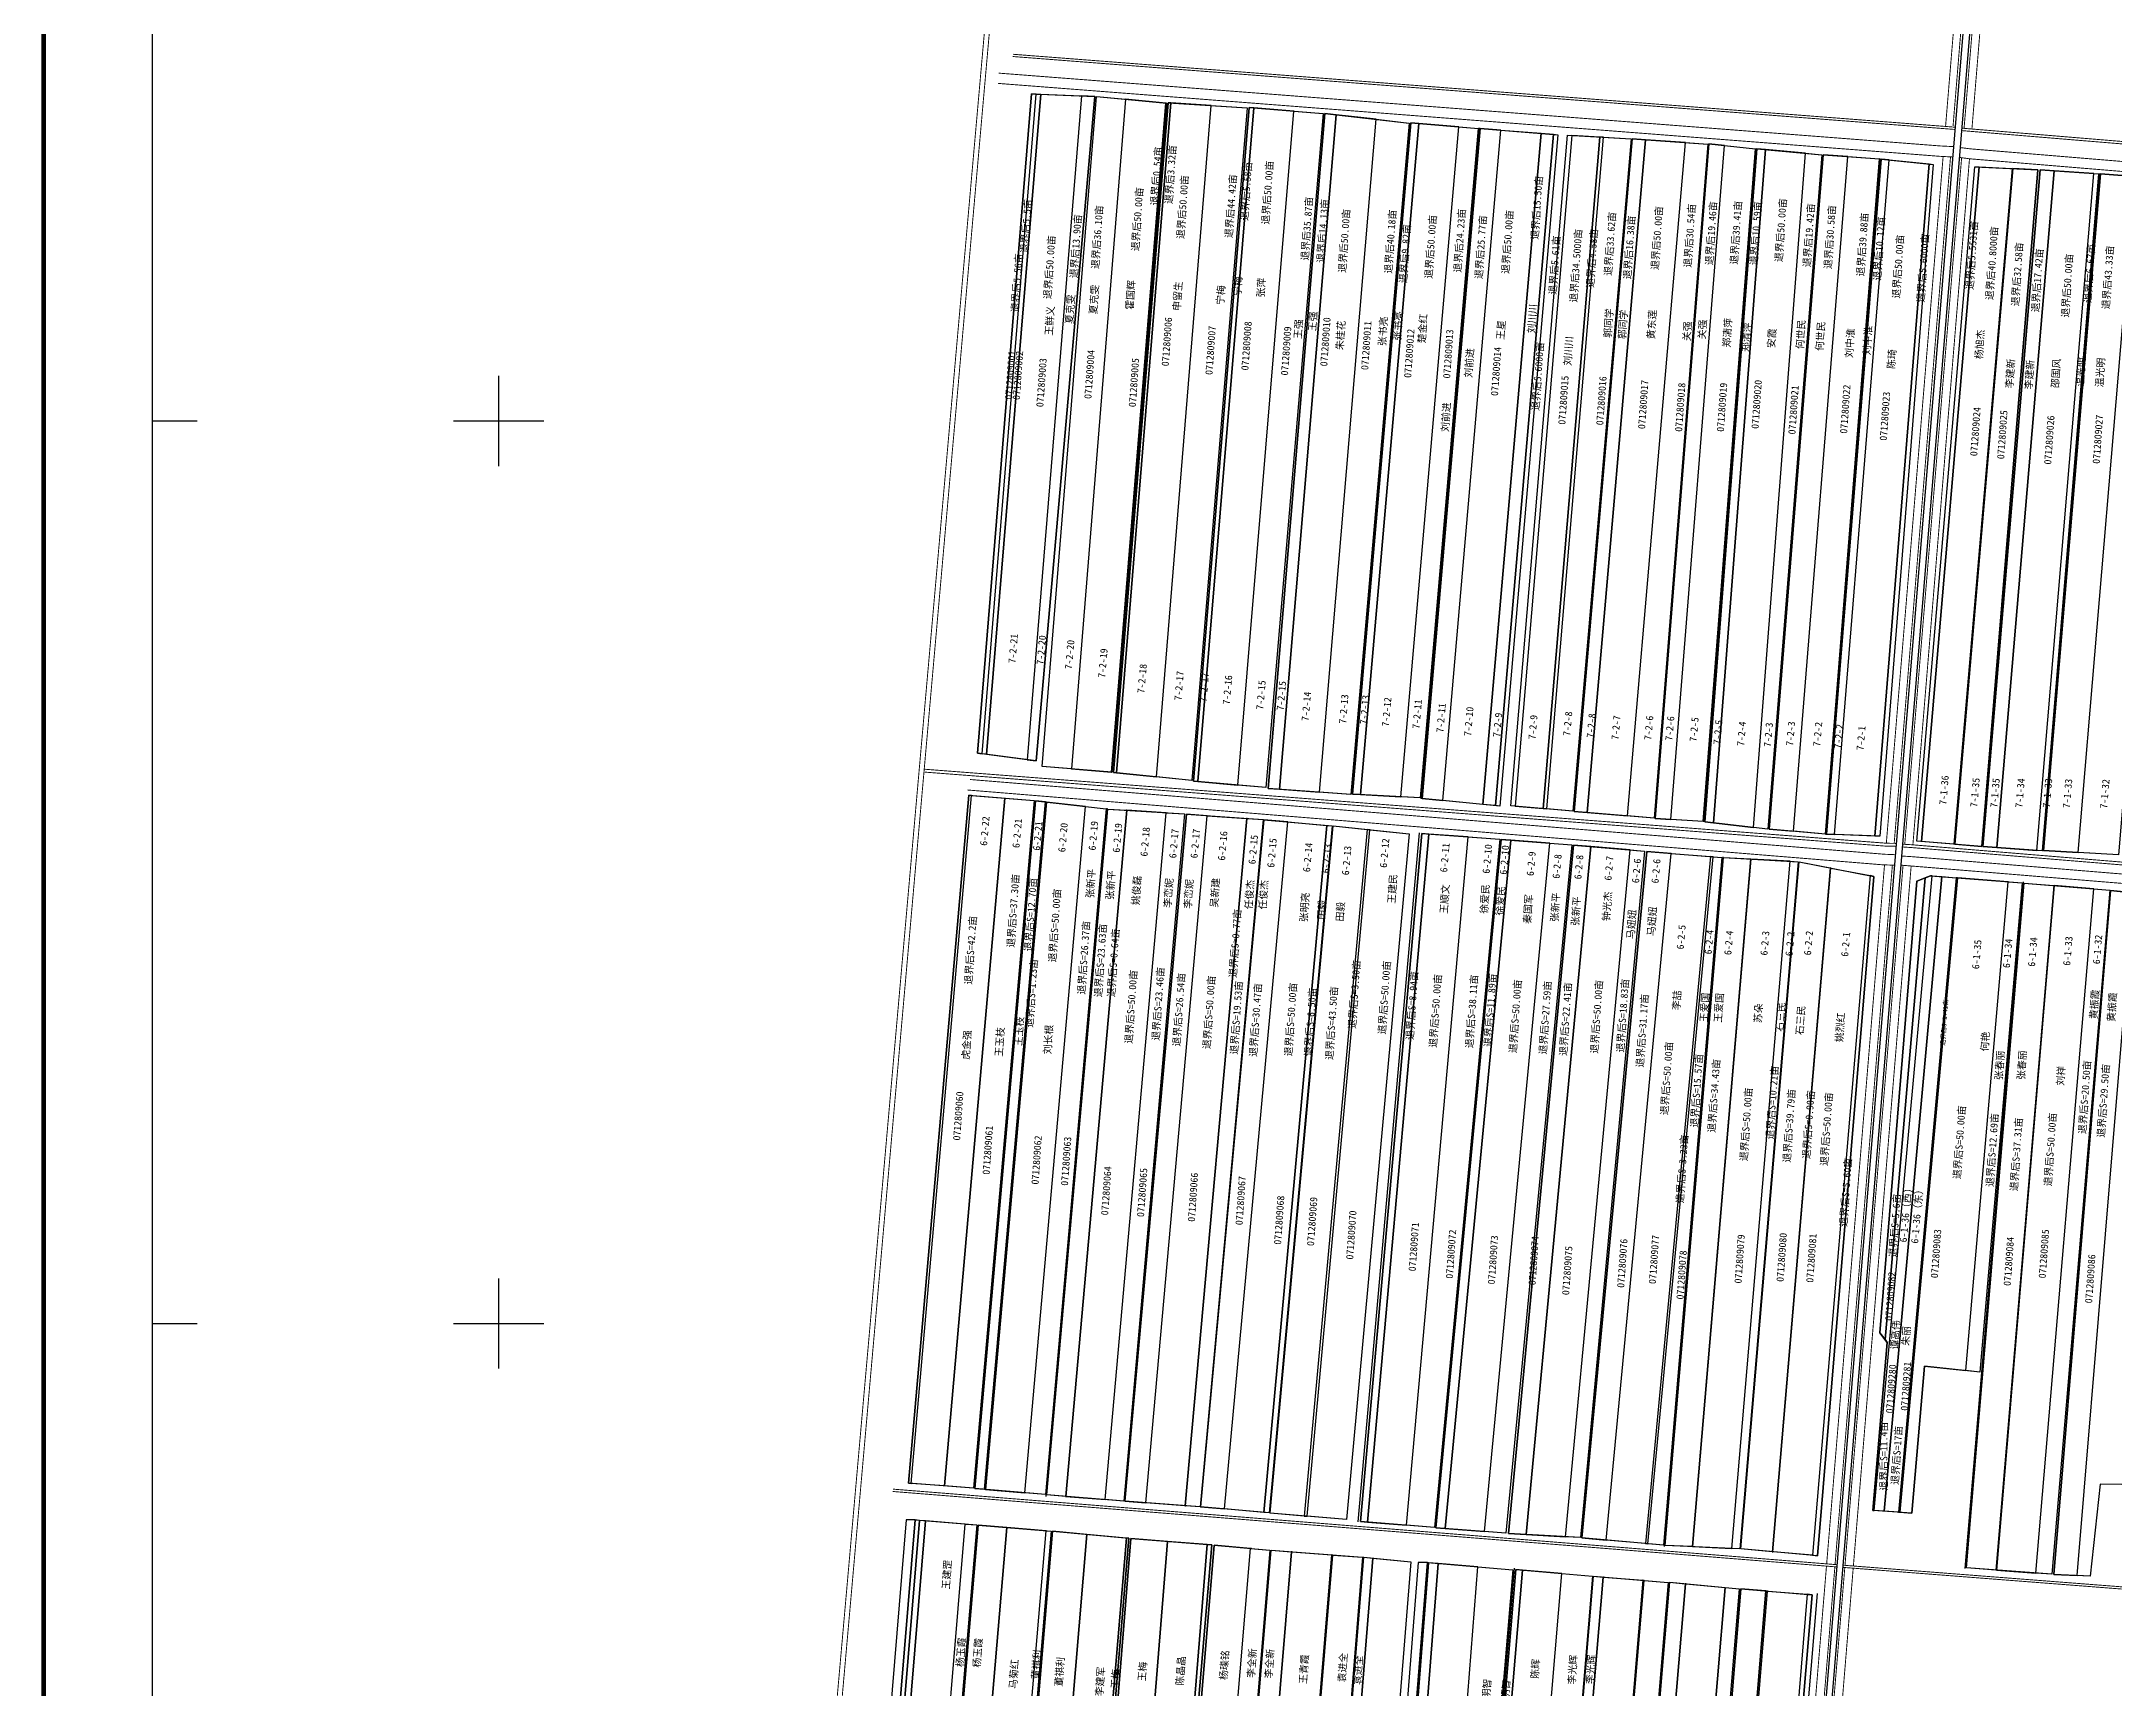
# Model space of a CAD drawing. Extents: x 547420 to 552738, y 4986706 to 4992353.
# Drawn here: x 547494 to 549790, y 4989596 to 4991420 of the extents above; entities that cross this region are included whole.
import ezdxf
from ezdxf.enums import TextEntityAlignment as Align

# ---------------------------------------------------------------- set-up
doc = ezdxf.new("R2010")
doc.units = 0
doc.header["$LTSCALE"] = 10
doc.header["$PDSIZE"] = 0.2
for name, color, linetype in [('2019-4-4', 7, 'CONTINUOUS'), ('2020-3-23', 4, 'CONTINUOUS'), ('2021年新职工', 4, 'CONTINUOUS'), ('2022年', 4, 'CONTINUOUS'), ('TK', 7, 'CONTINUOUS'), ('出地桩4', 7, 'CONTINUOUS'), ('地号3', 7, 'CONTINUOUS'), ('地物扣减', 3, 'CONTINUOUS'), ('地籍号8', 7, 'CONTINUOUS'), ('测地框2', 7, 'CONTINUOUS'), ('经营地', 5, 'CONTINUOUS'), ('经营地面积', 5, 'CONTINUOUS'), ('路林渠5', 7, 'CONTINUOUS'), ('身份地1', 7, 'CONTINUOUS'), ('身份地权利人9', 7, 'CONTINUOUS'), ('身份地面积6', 4, 'CONTINUOUS')]:
    doc.layers.add(name, color=color, linetype=linetype)
doc.styles.add('宋体', font='')
doc.styles.get('宋体').set_extended_font_data('SimSun')

msp = doc.modelspace()

# ---------------------------------------------------------------- linework, layer by layer
at = {"layer": '2019-4-4', "color": 2, "linetype": 'Continuous', "flags": 128}
msp.add_lwpolyline([(549253.2, 4990524.6), (549209.8, 4990528.4), (549138.1, 4989766.3), (549181.6, 4989763.7)], close=True, dxfattribs=at)
at = {"layer": '2020-3-23', "color": 1, "linetype": 'Continuous', "flags": 128}
for points in [[(549671.8, 4990489.5), (549615.7, 4990493.8), (549551.8, 4989790.8), (549565.3, 4989789.8), (549579.4, 4989952.8), (549624.9, 4989947.9)], [(548516.8, 4989777.8), (548472.9, 4989781.3), (548410.3, 4989026.4), (548454, 4989021.5)]]:
    msp.add_lwpolyline(points, close=True, dxfattribs=at)
at = {"layer": '2021年新职工', "color": 1, "linetype": 'Continuous'}
for points in [[(549540, 4991289.2), (549584.3, 4991284.7), (549524.3, 4990540.1), (549479.7, 4990541.8)], [(549298.8, 4990520.8), (549342.3, 4990517.3), (549270.1, 4989756.2), (549226.7, 4989760)], [(549475.7, 4990504.6), (549519.1, 4990496.2), (549455.2, 4989743.2), (549411.4, 4989747.1)], [(549587.7, 4990496), (549598.4, 4990495.2), (549534.5, 4989792), (549523.7, 4989792.7)]]:
    msp.add_lwpolyline(points, close=True, dxfattribs=at)
at = {"layer": '2021年新职工', "color": 1, "linetype": 'Continuous', "flags": 128}
for points in [[(549073.7, 4990539.1), (549030.3, 4990542.3), (548962.2, 4989780), (549005.6, 4989776.5)], [(549430.5, 4990512.1), (549387, 4990514.6), (549322.3, 4989752.8), (549365.9, 4989750.8)], [(548606.4, 4989770.4), (548562.7, 4989774.1), (548498.6, 4989017.6), (548542.3, 4989013.6)], [(548789.9, 4989754.6), (548784.6, 4989755), (548723.5, 4988995.6), (548725.2, 4988995.4)], [(548832.6, 4989750.8), (548792.5, 4989754.4), (548729.2, 4988995.1), (548769.3, 4988992.6)]]:
    msp.add_lwpolyline(points, close=True, dxfattribs=at)
at = {"layer": '2022年', "color": 4, "linetype": 'Continuous'}
for points in [[(549154.6, 4991318.6), (549168.4, 4991317.5), (549103.9, 4990573.8), (549090.1, 4990575.1)], [(549598.4, 4990495.2), (549614.4, 4990493.9), (549550.5, 4989790.8), (549534.5, 4989792)]]:
    msp.add_lwpolyline(points, close=True, dxfattribs=at)
at = {"layer": '2022年', "color": 4, "linetype": 'Continuous', "flags": 128}
for points in [[(549219.6, 4991314.4), (549188.8, 4991316.3), (549126, 4990573.3), (549156.7, 4990570.5)], [(549447.3, 4991296.5), (549403, 4991300.7), (549345.5, 4990554.7), (549389.7, 4990549.6)]]:
    msp.add_lwpolyline(points, close=True, dxfattribs=at)
at = {"layer": 'TK', "linetype": 'Continuous'}
for p, q in [((548000, 4990950), (548000, 4991050)), ((547616, 4991000), (547666, 4991000)), ((547950, 4991000), (548050, 4991000)), ((548000, 4989950), (548000, 4990050)), ((547616, 4990000), (547666, 4990000)), ((547950, 4990000), (548050, 4990000))]:
    msp.add_line(p, q, dxfattribs=at)
at = {"layer": 'TK', "linetype": 'Continuous', "const_width": 5, "flags": 128}
msp.add_lwpolyline([(547496, 4986889), (552736, 4986889), (552736, 4992129), (547496, 4992129)], close=True, dxfattribs=at)
at = {"layer": 'TK', "linetype": 'Continuous', "flags": 128}
msp.add_lwpolyline([(547616, 4987009), (552616, 4987009), (552616, 4992009), (547616, 4992009)], close=True, dxfattribs=at)
at = {"layer": '出地桩4', "color": 2, "linetype": 'Continuous', "flags": 128}
for points, elevation in [([(549085.1, 4991323.9), (549087, 4991324), (549022.7, 4990581.8), (549021, 4990582.3)], 281.3), ([(549391.9, 4991301.6), (549393.6, 4991301.5), (549336.1, 4990555.8), (549334, 4990556)], 281.7), ([(549529.4, 4991290.2), (549531.1, 4991290.1), (549470.7, 4990542.2), (549469.6, 4990542.3)], 281.9), ([(549772.5, 4991273.7), (549774.2, 4991273.7), (549711.2, 4990523.9), (549709.9, 4990523.8)], 282.1)]:
    msp.add_lwpolyline(points, close=True, dxfattribs=dict(at, elevation=elevation))
for points in [[(549086, 4991323.9), (549085.1, 4991323.9), (549021, 4990582.3), (549021.8, 4990582)], [(549087, 4991324), (549086, 4991323.9), (549021.8, 4990582), (549022.7, 4990581.8)], [(549530.2, 4991290.1), (549529.4, 4991290.2), (549469.6, 4990542.3), (549470.2, 4990542.2)]]:
    msp.add_lwpolyline(points, close=True, dxfattribs=at)
for points, elevation in [([(549021.8, 4990582), (549086, 4991323.9)], 281.3), ([(549335, 4990555.9), (549392.7, 4991301.5)], 281.7), ([(549470.2, 4990542.2), (549530.2, 4991290.1)], 281.9), ([(549710.5, 4990523.8), (549773.3, 4991273.7)], 282.1)]:
    msp.add_lwpolyline(points, dxfattribs=dict(at, elevation=elevation))
for points in [[(548606.2, 4989808.2), (548673.9, 4990571)], [(549019.7, 4990543.5), (548951.6, 4989780.3)], [(549355.9, 4990517.1), (549290.8, 4989752.9)], [(549688.6, 4990489.3), (549623.9, 4989728.4)], [(548957.5, 4989741.5), (548896.5, 4988983.1)], [(549124.7, 4989728.8), (549061.2, 4988970.1)], [(549296.3, 4989713.5), (549232.9, 4988955)]]:
    msp.add_lwpolyline(points, dxfattribs=at)
at = {"layer": '地物扣减', "color": 3, "linetype": 'Continuous', "flags": 128}
for points in [[(549579.9, 4990493.6), (549570.8, 4990489.9), (549529.9, 4989989.7), (549535.7, 4989982.1)], [(548466.2, 4989781.9), (548461.3, 4989782.3), (548398.7, 4989027.7), (548403.6, 4989027.1)]]:
    msp.add_lwpolyline(points, close=True, dxfattribs=at)
at = {"layer": '测地框2', "color": 7, "linetype": 'Continuous'}
for points in [[(548590.2, 4991362.2), (548660.4, 4991359.5), (548595.4, 4990623.2), (548530.3, 4990631.8)], [(548662, 4991359.5), (548739.6, 4991351.9), (548679.1, 4990610.9), (548602.1, 4990617)], [(548741.5, 4991352.4), (548828.9, 4991346.8), (548767.8, 4990601.7), (548681.1, 4990610.5)], [(548831.3, 4991347.1), (548913.3, 4991340.4), (548849.6, 4990593.7), (548769.4, 4990601)], [(548915.2, 4991340.6), (549008.6, 4991330), (548943.9, 4990585.9), (548852.3, 4990592.8)], [(549010.3, 4991330.2), (549085.1, 4991323.9), (549021, 4990582.3), (548945.7, 4990586.3)], [(549087, 4991324), (549173.3, 4991317.1), (549108.9, 4990573.3), (549022.7, 4990581.8)], [(549183.8, 4991316.6), (549254.4, 4991312.4), (549189.9, 4990567.6), (549121, 4990573.7)], [(549255.5, 4991312.5), (549339.1, 4991306.6), (549279.8, 4990559.7), (549191.3, 4990567.4)], [(549340.3, 4991306.8), (549391.9, 4991301.6), (549334, 4990556), (549281.1, 4990559.6)], [(549393.6, 4991301.5), (549465.7, 4991294.8), (549405.8, 4990547.8), (549336.1, 4990555.8)], [(549467, 4991294.9), (549529.4, 4991290.2), (549469.6, 4990542.3), (549407.1, 4990547.8)], [(549531.1, 4991290.1), (549588.9, 4991284.2), (549529.7, 4990539.8), (549470.7, 4990542.2)], [(549635, 4991281.6), (549704.9, 4991278.3), (549642.7, 4990528.4), (549570.9, 4990534.4)], [(549707.4, 4991278.1), (549772.5, 4991273.7), (549709.9, 4990523.8), (549644, 4990528.5)], [(549774.2, 4991273.7), (549856.6, 4991267.3), (549794, 4990519.3), (549711.2, 4990523.9)], [(548520.7, 4990585.2), (548593.2, 4990579.4), (548525.7, 4989817.4), (548453.9, 4989823.1)], [(548594.6, 4990579), (548673, 4990570.2), (548605.7, 4989810.5), (548527.2, 4989817.2)], [(548674.6, 4990570), (548759.7, 4990564.6), (548692.3, 4989803.2), (548607.2, 4989810.1)], [(548761.7, 4990564.3), (548846.7, 4990558.2), (548777, 4989796.9), (548693.6, 4989803)], [(548847.5, 4990558.1), (548923, 4990551.3), (548853.2, 4989790.1), (548777.5, 4989796.9)], [(548924.1, 4990551.3), (549008.3, 4990542.5), (548938.9, 4989783), (548854.5, 4989789.7)], [(549022.5, 4990542.9), (549108.9, 4990536.5), (549036.6, 4989773.9), (548954.4, 4989780.6)], [(549110.5, 4990536.2), (549188.6, 4990530.3), (549115.4, 4989767.8), (549038.1, 4989773.8)], [(549190.4, 4990530.1), (549269.3, 4990523.2), (549198.3, 4989762.8), (549118.6, 4989767.4)], [(549271.7, 4990523), (549354.9, 4990516.3), (549290.1, 4989754.4), (549199.6, 4989762.4)], [(549356.6, 4990516.4), (549439.3, 4990511.6), (549374.9, 4989750.4), (549291.9, 4989754.2)], [(549440.6, 4990511.4), (549523.2, 4990495.4), (549460.9, 4989742.6), (549376, 4989750.2)], [(549570.8, 4990489.9), (549585.9, 4990496.1), (549687.3, 4990488.3), (549640.5, 4989946.2), (549579.4, 4989952.8), (549565.3, 4989789.8), (549521.9, 4989792.9), (549538.1, 4989978.9), (549529.9, 4989989.7)], [(549689.8, 4990488), (549784.7, 4990480.1), (549720.4, 4989722.2), (549625.8, 4989729.2)], [(549785.4, 4990479.6), (549877.6, 4990470.3), (549821.8, 4989821.3), (549773.8, 4989822), (549762.9, 4989720), (549722.6, 4989721.9)], [(548461.3, 4989782.3), (548529.4, 4989776.8), (548465.3, 4989020.3), (548398.7, 4989027.7)], [(548530.9, 4989776.7), (548612, 4989769.9), (548547.9, 4989013.1), (548466.8, 4989020.4)], [(548613.4, 4989769.9), (548698.1, 4989762), (548634.7, 4989005.2), (548549.7, 4989013)], [(548700.3, 4989761.9), (548789.9, 4989754.6), (548725.2, 4988995.4), (548639.4, 4989004.4)], [(548792.5, 4989754.4), (548854, 4989748.9), (548791.4, 4988991.3), (548729.2, 4988995.1)], [(548855.7, 4989748.9), (548956.7, 4989741), (548896.2, 4988985.4), (548792.9, 4988991.3)], [(548958.1, 4989741), (549010.2, 4989736.1), (548949.6, 4988980.6), (548897.2, 4988985)], [(549028.8, 4989735.1), (549123.1, 4989727.2), (549059.7, 4988972.6), (548969.7, 4988977), (548968.6, 4988976.7)], [(549126.5, 4989727.4), (549211.4, 4989720.1), (549147.9, 4988962.6), (549063.1, 4988973.8)], [(549212.8, 4989720), (549295.3, 4989713.2), (549232.2, 4988956), (549149.1, 4988962.7)], [(549297.3, 4989713.4), (549374, 4989706), (549311.4, 4988949.6), (549233.7, 4988955.7)], [(549375.8, 4989705.9), (549454.7, 4989699.5), (549391.6, 4988944.8), (549313.5, 4988949.1)]]:
    msp.add_lwpolyline(points, close=True, dxfattribs=at)
msp.add_point((548833.3, 4989750.7), dxfattribs=at)
at = {"layer": '经营地', "color": 5, "linetype": 'Continuous', "flags": 128}
for points in [[(548595.3, 4991362), (548600.3, 4991361.8), (548540.2, 4990630.4), (548535.3, 4990631.1)], [(548739.6, 4991351.9), (548739.1, 4991351.9), (548678.6, 4990610.9), (548679.1, 4990610.9)], [(548744.4, 4991352.2), (548741.5, 4991352.4), (548681.1, 4990610.5), (548684.1, 4990610.2)], [(549223.7, 4991314.2), (549219.6, 4991314.4), (549156.7, 4990570.5), (549160.8, 4990570.2)], [(548606.7, 4990577.6), (548605.6, 4990577.8), (548538.2, 4989816.3), (548539.3, 4989816.2)], [(548695.7, 4990568.6), (548695.2, 4990568.7), (548627.7, 4989808.5), (548628.3, 4989808.4)], [(548828.9, 4990559.5), (548828.2, 4990559.5), (548760.1, 4989798.1), (548760.8, 4989798.1)], [(548964.8, 4990547), (548961.8, 4990547.4), (548892.3, 4989786.7), (548895.4, 4989786.5)], [(549030.3, 4990542.3), (549022.5, 4990542.9), (548954.4, 4989780.6), (548962.2, 4989780)], [(549345.1, 4990517.1), (549342.3, 4990517.3), (549270.1, 4989756.2), (549272.9, 4989755.9)], [(549475.7, 4990504.6), (549474.9, 4990504.7), (549410.7, 4989747.1), (549411.4, 4989747.1)], [(549587.7, 4990496), (549585.9, 4990496.1), (549579.9, 4990493.6), (549535.7, 4989982.1), (549538.1, 4989978.9), (549521.9, 4989792.9), (549523.7, 4989792.7)], [(549615.7, 4990493.8), (549614.4, 4990493.9), (549550.5, 4989790.8), (549551.8, 4989790.8)], [(548472.9, 4989781.3), (548466.2, 4989781.9), (548403.6, 4989027.1), (548410.3, 4989026.4)], [(548878.5, 4989747.1), (548877.7, 4989747.2), (548814.9, 4988990.1), (548815.8, 4988990)], [(548924, 4989743.5), (548922.3, 4989743.7), (548859.6, 4988987.5), (548861.3, 4988987.4)], [(549040.7, 4989734.1), (549029.9, 4989735), (548970.8, 4988976.9), (548981.6, 4988976.4)], [(549223.7, 4989719.1), (549222.8, 4989719.1), (549159.1, 4988961.9), (549159.9, 4988961.8)], [(549268.6, 4989715.4), (549267.4, 4989715.5), (549203.7, 4988958.3), (549204.9, 4988958.2)], [(549314.8, 4989711.7), (549314, 4989711.7), (549250.4, 4988954.4), (549251.2, 4988954.4)], [(549405.5, 4989703.5), (549403.6, 4989703.7), (549341.4, 4988947.5), (549343.3, 4988947.4)]]:
    msp.add_lwpolyline(points, close=True, dxfattribs=at)
at = {"layer": '路林渠5', "color": 5, "linetype": 'Continuous', "const_width": 1, "elevation": 281.8, "flags": 128}
for points in [[(548589.1, 4992009), (548249.6, 4988168.6)], [(548594.6, 4992009), (548255.1, 4988168.3)]]:
    msp.add_lwpolyline(points, dxfattribs=at)
at = {"layer": '路林渠5', "color": 5, "linetype": 'Continuous', "flags": 128}
for points, elevation in [([(549669.2, 4992009), (549285.2, 4987337.2), (549284.5, 4987327.2), (549283.7, 4987323.3), (549282.1, 4987319.4), (549278.4, 4987314.8), (549274.2, 4987314.6)], 281.9), ([(549307, 4987311.7), (549301.4, 4987312.8), (549297.2, 4987314.4), (549293, 4987317.9), (549291.1, 4987321.4), (549290.6, 4987325.9), (549290.9, 4987333.9), (549677.4, 4992009)], 284.7)]:
    msp.add_lwpolyline(points, dxfattribs=dict(at, elevation=elevation))
at = {"layer": '路林渠5', "color": 3, "linetype": 'Continuous', "const_width": 1, "flags": 128}
for points, elevation in [([(549602.6, 4991326.2), (549659.1, 4992009)], 284), ([(549666.9, 4992009), (549610.9, 4991326.6)], 281.4), ([(549623.1, 4991324.1), (549679.9, 4992009)], 284.3), ([(549688.3, 4992009), (549631.8, 4991323.4)], 280.9), ([(549537, 4990532.1), (549599.9, 4991292.9)], 284), ([(549608.1, 4991292.5), (549545.7, 4990532)], 281.4), ([(549557.4, 4990530.9), (549620.4, 4991291.6)], 284.3), ([(549629.1, 4991290.4), (549566.4, 4990530.3)], 280.9), ([(549470.9, 4989733.7), (549535, 4990508.2)], 284), ([(549470.9, 4989733.7), (549535, 4990508.2)], 284), ([(549543.7, 4990507.8), (549480.2, 4989733)], 281.4), ([(549543.7, 4990507.8), (549480.2, 4989733)], 281.4), ([(549491.2, 4989732.1), (549555.5, 4990507.4)], 284.3), ([(549491.2, 4989732.1), (549555.5, 4990507.4)], 284.3), ([(549564.5, 4990506.9), (549500.5, 4989731.3)], 280.9), ([(549564.5, 4990506.9), (549500.5, 4989731.3)], 280.9), ([(549404.8, 4988934.2), (549470.7, 4989731.2)], 284), ([(549404.8, 4988934.2), (549470.7, 4989731.2)], 284), ([(549480, 4989730.4), (549414.6, 4988933.4)], 281.4), ([(549480, 4989730.4), (549414.6, 4988933.4)], 281.4), ([(549425, 4988933.1), (549491, 4989729.6)], 284.3), ([(549425, 4988933.1), (549491, 4989729.6)], 284.3), ([(549500.3, 4989728.9), (549434.7, 4988932.4)], 280.9), ([(549500.3, 4989728.9), (549434.7, 4988932.4)], 280.9)]:
    msp.add_lwpolyline(points, dxfattribs=dict(at, elevation=elevation))
at = {"layer": '路林渠5', "color": 4, "linetype": 'Continuous', "const_width": 1, "flags": 128}
for points, elevation in [([(549612.8, 4991322.9), (548569.4, 4991403.7)], 282), ([(549613, 4991325.4), (548569.5, 4991406.2)], 282.4), ([(549597, 4991304.6), (548553.7, 4991385.3)], 282.2), ([(549596.6, 4991293.1), (548553.2, 4991373.9)], 282.1), ([(549620.6, 4991321.6), (551331.5, 4991179.6)], 282.2), ([(549620.8, 4991324.3), (551331.7, 4991182.2)], 282.4), ([(549596.6, 4991293.1), (549610.3, 4991292.4)], 282), ([(549597, 4991304.6), (549611.2, 4991303.9)], 282.1), ([(549618.1, 4991291.9), (549629.1, 4991290.4)], 282.4), ([(549618.9, 4991302.8), (549630, 4991301.4)], 282.1), ([(549629.1, 4991290.4), (551136.9, 4991165.2)], 280.9), ([(549630, 4991301.4), (551138, 4991176.2)], 282.1), ([(549537.1, 4990532.1), (548471.5, 4990614.1)], 282.3), ([(549537.1, 4990532.1), (548471.5, 4990614.1)], 282.3), ([(549537.3, 4990528.8), (548471.7, 4990610.9)], 282.4), ([(549537.3, 4990528.8), (548471.7, 4990610.9)], 282.4), ([(549534.7, 4990519.9), (548522, 4990602.7)], 282.6), ([(549534.7, 4990519.9), (548522, 4990602.7)], 282.6), ([(549531.6, 4990508.3), (548518.9, 4990591.1)], 282.4), ([(549531.6, 4990508.3), (548518.9, 4990591.1)], 282.4), ([(549547.8, 4990531.9), (549537.1, 4990532.1)], 282.3), ([(549547.8, 4990531.9), (549537.1, 4990532.1)], 282.3), ([(549547.5, 4990528.7), (549537.1, 4990528.9)], 282.6), ([(549547.5, 4990528.7), (549537.1, 4990528.9)], 282.6), ([(549554.8, 4990531), (549564, 4990530.5)], 282.4), ([(549554.8, 4990531), (549564, 4990530.5)], 282.4), ([(549555.5, 4990527.9), (549564.8, 4990527.3)], 282.7), ([(549555.5, 4990527.9), (549564.8, 4990527.3)], 282.7), ([(549564, 4990530.5), (551268.2, 4990389.9)], 282.2), ([(549564, 4990530.5), (551268.2, 4990389.9)], 282.2), ([(549564.8, 4990527.3), (551267.9, 4990386.8)], 282.7), ([(549564.8, 4990527.3), (551267.9, 4990386.8)], 282.7), ([(549531.6, 4990508.3), (549545.8, 4990507.7)], 282.4), ([(549531.6, 4990508.3), (549545.8, 4990507.7)], 282.4), ([(549534.7, 4990519.9), (549546.8, 4990519.4)], 282.6), ([(549534.7, 4990519.9), (549546.8, 4990519.4)], 282.6), ([(549553.3, 4990507.8), (551266.3, 4990366.5)], 280.9), ([(549553.3, 4990507.8), (551266.3, 4990366.5)], 280.9), ([(549554.1, 4990517.9), (549565.3, 4990517.2)], 282.4), ([(549554.1, 4990517.9), (549565.3, 4990517.2)], 282.4), ([(549565.3, 4990517.2), (551267.1, 4990376.8)], 282.4), ([(549565.3, 4990517.2), (551267.1, 4990376.8)], 282.4), ([(549482.1, 4989732.8), (548436.6, 4989816.5)], 282.7), ([(549482.1, 4989732.8), (548436.6, 4989816.5)], 282.7), ([(549481.9, 4989730.3), (548436.4, 4989813.9)], 282.7), ([(549481.9, 4989730.3), (548436.4, 4989813.9)], 282.7), ([(549489, 4989729.8), (551204.6, 4989596.5)], 282.6), ([(549489, 4989729.8), (551204.6, 4989596.5)], 282.6), ([(549489.2, 4989732.2), (551204.8, 4989599)], 282.6), ([(549489.2, 4989732.2), (551204.8, 4989599)], 282.6)]:
    msp.add_lwpolyline(points, dxfattribs=dict(at, elevation=elevation))
at = {"layer": '路林渠5', "color": 3, "linetype": 'Continuous', "flags": 128}
for points in [[(548595.3, 4991362), (548590.2, 4991362.2), (548530.3, 4990631.8), (548535.3, 4990631.1)], [(548523.8, 4990585), (548520.7, 4990585.2), (548453.9, 4989823.1), (548457, 4989822.9)]]:
    msp.add_lwpolyline(points, close=True, dxfattribs=at)
for points, elevation in [([(549168.4, 4991317.5), (549173.3, 4991317.1), (549108.9, 4990573.3), (549103.9, 4990573.8)], 281.3), ([(549183.8, 4991316.6), (549188.8, 4991316.3), (549126, 4990573.3), (549121, 4990573.7)], 281.4), ([(549584.3, 4991284.7), (549588.9, 4991284.2), (549529.7, 4990539.8), (549524.3, 4990540.1)], 281.7), ([(549635, 4991281.6), (549640, 4991281.3), (549575.8, 4990533.9), (549570.9, 4990534.4)], 282), ([(549523.2, 4990495.4), (549519.1, 4990496.2), (549455.2, 4989743.2), (549460.9, 4989742.6)], 282), ([(548460, 4989782.4), (548451.4, 4989782.5), (548389.1, 4989029.2), (548398.7, 4989027.7), (548461.3, 4989782.3)], 282.1), ([(548958.8, 4988978), (548968.6, 4988976.7), (549028.8, 4989735.1), (549018.3, 4989735.1)], 282.6), ([(549454.7, 4989699.5), (549449.3, 4989700), (549387.2, 4988945.1), (549391.6, 4988944.8)], 282.6)]:
    msp.add_lwpolyline(points, close=True, dxfattribs=dict(at, elevation=elevation))
at = {"layer": '路林渠5', "color": 2, "linetype": 'Continuous', "flags": 128}
msp.add_lwpolyline([(549460.5, 4989700.9), (549396.8, 4988942.1)], dxfattribs=at)
at = {"layer": '身份地1', "color": 1, "linetype": 'Continuous', "flags": 128}
for points in [[(548600.3, 4991361.8), (548645.6, 4991360.1), (548585.2, 4990624.5), (548540.2, 4990630.4)], [(548660.4, 4991359.5), (548645.6, 4991360.1), (548585.2, 4990624.5), (548595.4, 4990623.2)], [(548662, 4991359.5), (548694.1, 4991356.3), (548634.4, 4990614.4), (548602.1, 4990617)], [(548739.1, 4991351.9), (548694.1, 4991356.3), (548634.4, 4990614.4), (548678.6, 4990610.9)], [(548789.1, 4991349.3), (548744.4, 4991352.2), (548684.1, 4990610.2), (548728.6, 4990605.7)], [(548836.3, 4991346.7), (548831.3, 4991347.1), (548769.4, 4990601), (548774.3, 4990600.6)], [(548880.7, 4991343.1), (548836.3, 4991346.7), (548774.3, 4990600.6), (548818.6, 4990596.5)], [(548880.7, 4991343.1), (548913.3, 4991340.4), (548849.6, 4990593.7), (548818.6, 4990596.5)], [(548927.7, 4991339.2), (548915.2, 4991340.6), (548852.3, 4990592.8), (548864.9, 4990591.9)], [(548971.9, 4991334.2), (548927.7, 4991339.2), (548864.9, 4990591.9), (548909.2, 4990588.5)], [(549019.1, 4991329.4), (549010.3, 4991330.2), (548945.7, 4990586.3), (548954.5, 4990585.9)], [(549063.6, 4991325.7), (549019.1, 4991329.4), (548954.5, 4990585.9), (548999.1, 4990583.5)], [(549110, 4991322.1), (549087, 4991324), (549022.7, 4990581.8), (549045.6, 4990579.5)], [(549270.1, 4991311.5), (549255.5, 4991312.5), (549191.3, 4990567.4), (549205.8, 4990566.2)], [(549314.5, 4991308.4), (549270.1, 4991311.5), (549205.8, 4990566.2), (549250.2, 4990562.3)], [(549357.6, 4991305.1), (549340.3, 4991306.8), (549281.1, 4990559.6), (549298.3, 4990558.4)], [(549403, 4991300.7), (549393.6, 4991301.5), (549336.1, 4990555.8), (549345.5, 4990554.7)], [(549494.2, 4991292.8), (549467, 4991294.9), (549407.1, 4990547.8), (549434.1, 4990545.4)], [(549540, 4991289.2), (549531.1, 4991290.1), (549470.7, 4990542.2), (549479.7, 4990541.8)], [(549704.9, 4991278.3), (549677.1, 4991279.6), (549612.8, 4990530.9), (549642.7, 4990528.4)], [(549722.8, 4991277.1), (549707.4, 4991278.1), (549644, 4990528.5), (549659.4, 4990527.4)], [(549767, 4991274.1), (549722.8, 4991277.1), (549659.4, 4990527.4), (549703.6, 4990524.2)], [(549812.5, 4991270.7), (549774.2, 4991273.7), (549711.2, 4990523.9), (549749.5, 4990521.8)], [(548605.6, 4990577.8), (548594.6, 4990579), (548527.2, 4989817.2), (548538.2, 4989816.3)], [(548650, 4990572.7), (548606.7, 4990577.6), (548539.3, 4989816.2), (548582.8, 4989812.5)], [(548739.3, 4990565.9), (548695.7, 4990568.6), (548628.3, 4989808.4), (548671.8, 4989804.9)], [(548784.7, 4990562.6), (548761.7, 4990564.3), (548693.6, 4989803), (548716.6, 4989801.3)], [(548874, 4990555.7), (548847.5, 4990558.1), (548777.5, 4989796.9), (548804, 4989794.5)], [(549120.9, 4990535.4), (549110.5, 4990536.2), (549038.1, 4989773.8), (549048.4, 4989773)], [(549164.3, 4990532.1), (549120.9, 4990535.4), (549048.4, 4989773), (549091.8, 4989769.7)], [(549209.8, 4990528.4), (549190.4, 4990530.1), (549118.6, 4989767.4), (549138.1, 4989766.3)], [(549298.8, 4990520.8), (549271.7, 4990523), (549199.6, 4989762.4), (549226.7, 4989760)], [(549766.7, 4990481.6), (549723, 4990485.2), (549659, 4989726.8), (549702.7, 4989723.5)], [(549811.2, 4990477), (549785.4, 4990479.6), (549722.6, 4989721.9), (549748.5, 4989720.7)], [(548562.7, 4989774.1), (548530.9, 4989776.7), (548466.8, 4989020.4), (548498.6, 4989017.6)], [(548651.5, 4989766.3), (548613.4, 4989769.9), (548549.7, 4989013), (548587.8, 4989009.5)], [(548695.2, 4989762.2), (548651.5, 4989766.3), (548587.8, 4989009.5), (548631.5, 4989005.5)], [(548698.1, 4989762), (548695.2, 4989762.2), (548631.5, 4989005.5), (548634.7, 4989005.2)], [(548740.9, 4989758.6), (548700.3, 4989761.9), (548639.4, 4989004.4), (548679.9, 4989000.1)], [(548784.6, 4989755), (548740.9, 4989758.6), (548679.9, 4989000.1), (548723.5, 4988995.6)], [(549029.9, 4989735), (549028.8, 4989735.1), (548968.6, 4988976.7), (548969.7, 4988977), (548970.8, 4988976.9)], [(549084.4, 4989730.4), (549040.7, 4989734.1), (548981.6, 4988976.4), (549025.5, 4988974.2)], [(549133.9, 4989726.8), (549126.5, 4989727.4), (549063.1, 4988973.8), (549070.5, 4988972.8)], [(549177.7, 4989723), (549133.9, 4989726.8), (549070.5, 4988972.8), (549114.2, 4988967.1)], [(549403.6, 4989703.7), (549375.8, 4989705.9), (549313.5, 4988949.1), (549341.4, 4988947.5)], [(549405.5, 4989703.5), (549449.3, 4989700), (549387.2, 4988945.1), (549343.3, 4988947.4)]]:
    msp.add_lwpolyline(points, close=True, dxfattribs=at)
at = {"layer": '身份地1', "color": 1, "linetype": 'Continuous'}
for points in [[(548789.1, 4991349.3), (548828.9, 4991346.8), (548767.8, 4990601.7), (548728.6, 4990605.7)], [(548971.9, 4991334.2), (549008.6, 4991330), (548943.9, 4990585.9), (548909.2, 4990588.5)], [(549063.6, 4991325.7), (549085.1, 4991323.9), (549021, 4990582.3), (548999.1, 4990583.5)], [(549110, 4991322.1), (549154.6, 4991318.6), (549090.1, 4990575.1), (549045.6, 4990579.5)], [(549223.7, 4991314.2), (549254.4, 4991312.4), (549189.9, 4990567.6), (549160.8, 4990570.2)], [(549314.5, 4991308.4), (549339.1, 4991306.6), (549279.8, 4990559.7), (549250.2, 4990562.3)], [(549357.6, 4991305.1), (549391.9, 4991301.6), (549334, 4990556), (549298.3, 4990558.4)], [(549447.3, 4991296.5), (549465.7, 4991294.8), (549405.8, 4990547.8), (549389.7, 4990549.6)], [(549494.2, 4991292.8), (549529.4, 4991290.2), (549469.6, 4990542.3), (549434.1, 4990545.4)], [(549640, 4991281.3), (549676.2, 4991279.6), (549611.9, 4990531), (549575.8, 4990533.9)], [(549767, 4991274.1), (549772.5, 4991273.7), (549709.9, 4990523.8), (549703.6, 4990524.2)], [(549812.5, 4991270.7), (549856.6, 4991267.3), (549794, 4990519.3), (549749.5, 4990521.8)], [(548523.8, 4990585), (548560.5, 4990582), (548493.6, 4989820), (548457, 4989822.9)], [(548560.5, 4990582), (548593.2, 4990579.4), (548525.7, 4989817.4), (548493.6, 4989820)], [(548650, 4990572.7), (548673, 4990570.2), (548605.7, 4989810.5), (548582.8, 4989812.5)], [(548674.6, 4990570), (548695.2, 4990568.7), (548627.7, 4989808.5), (548607.2, 4989810.1)], [(548739.3, 4990565.9), (548759.7, 4990564.6), (548692.3, 4989803.2), (548671.8, 4989804.9)], [(548784.7, 4990562.6), (548828.2, 4990559.5), (548760.1, 4989798.1), (548716.6, 4989801.3)], [(548828.9, 4990559.5), (548846.7, 4990558.2), (548777, 4989796.9), (548760.8, 4989798.1)], [(548874, 4990555.7), (548917.4, 4990551.8), (548847.4, 4989790.6), (548804, 4989794.5)], [(548917.4, 4990551.8), (548923, 4990551.3), (548853.2, 4989790.1), (548847.4, 4989790.6)], [(548924.1, 4990551.3), (548961.8, 4990547.4), (548892.3, 4989786.7), (548854.5, 4989789.7)], [(548964.8, 4990547), (549008.3, 4990542.5), (548938.9, 4989783), (548895.4, 4989786.5)], [(549073.7, 4990539.1), (549108.9, 4990536.5), (549036.6, 4989773.9), (549005.6, 4989776.5)], [(549164.3, 4990532.1), (549188.6, 4990530.3), (549115.4, 4989767.8), (549091.8, 4989769.7)], [(549253.2, 4990524.6), (549269.3, 4990523.2), (549198.3, 4989762.8), (549181.6, 4989763.7)], [(549345.1, 4990517.1), (549354.9, 4990516.3), (549290.1, 4989754.4), (549272.9, 4989755.9)], [(549356.6, 4990516.4), (549386.6, 4990514.7), (549321.9, 4989752.8), (549291.9, 4989754.2)], [(549430.5, 4990512.1), (549439.3, 4990511.6), (549374.9, 4989750.4), (549365.9, 4989750.8)], [(549440.6, 4990511.4), (549474.9, 4990504.7), (549410.7, 4989747.1), (549376, 4989750.2)], [(549671.8, 4990489.5), (549687.3, 4990488.3), (549640.5, 4989946.2), (549624.9, 4989947.9)], [(549689.8, 4990488), (549722.4, 4990485.3), (549658.4, 4989726.8), (549625.8, 4989729.2)], [(549766.7, 4990481.6), (549784.7, 4990480.1), (549720.4, 4989722.2), (549702.7, 4989723.5)], [(549811.2, 4990477), (549860.4, 4990472), (549804.5, 4989821.5), (549773.8, 4989822), (549762.9, 4989720), (549748.5, 4989720.7)], [(548516.8, 4989777.8), (548529.4, 4989776.8), (548465.3, 4989020.3), (548454, 4989021.5)], [(548606.4, 4989770.4), (548612, 4989769.9), (548547.9, 4989013.1), (548542.3, 4989013.6)], [(548832.6, 4989750.8), (548854, 4989748.9), (548791.4, 4988991.3), (548769.3, 4988992.6)], [(548855.7, 4989748.9), (548877.7, 4989747.2), (548814.9, 4988990.1), (548792.9, 4988991.3)], [(548878.5, 4989747.1), (548922.3, 4989743.7), (548859.6, 4988987.5), (548815.8, 4988990)], [(548924, 4989743.5), (548956.7, 4989741), (548896.2, 4988985.4), (548861.3, 4988987.4)], [(548958.1, 4989741), (548968.2, 4989740.1), (548907.3, 4988984.2), (548897.2, 4988985)], [(548968.2, 4989740.1), (549010.2, 4989736.1), (548949.6, 4988980.6), (548907.3, 4988984.2)], [(549084.4, 4989730.4), (549123.1, 4989727.2), (549059.7, 4988972.6), (549025.5, 4988974.2)], [(549177.7, 4989723), (549211.4, 4989720.1), (549147.9, 4988962.6), (549114.2, 4988967.1)], [(549212.8, 4989720), (549222.8, 4989719.1), (549159.1, 4988961.9), (549149.1, 4988962.7)], [(549223.7, 4989719.1), (549267.4, 4989715.5), (549203.7, 4988958.3), (549159.9, 4988961.8)], [(549268.6, 4989715.4), (549295.3, 4989713.2), (549232.2, 4988956), (549204.9, 4988958.2)], [(549297.3, 4989713.4), (549314, 4989711.7), (549250.4, 4988954.4), (549233.7, 4988955.7)], [(549314.8, 4989711.7), (549358.5, 4989707.4), (549295, 4988950.9), (549251.2, 4988954.4)], [(549358.5, 4989707.4), (549374, 4989706), (549311.4, 4988949.6), (549295, 4988950.9)]]:
    msp.add_lwpolyline(points, close=True, dxfattribs=at)

# ---------------------------------------------------------------- texts
at = {"layer": '2019-4-4', "color": 2, "linetype": 'Continuous', "style": '宋体'}
msp.add_text('6-2-7', height=8, rotation=85, dxfattribs=at).set_placement((549232.5, 4990490.5, 282.1))
for s, p in [('钟光杰', (549227.5, 4990462.2)), ('退界后S=50.00亩', (549215.9, 4990339.8, -282.6))]:
    msp.add_text(s, height=8, rotation=86, dxfattribs=at).set_placement(p, align=Align.MIDDLE)
at = {"layer": '2020-3-23', "color": 1, "linetype": 'Continuous', "style": '宋体'}
for s, p in [('何艳', (549646, 4990312.4)), ('王建罡', (548496.1, 4989721.8))]:
    msp.add_text(s, height=8, rotation=86, dxfattribs=at).set_placement(p, align=Align.MIDDLE)
at = {"layer": '2021年新职工', "color": 1, "linetype": 'Continuous', "style": '宋体'}
for s, rotation, p in [(' 退界后50.00亩', 86, (549549.7, 4991168.3)), ('陈琦', 86, (549542.6, 4991068.5)), ('王顺文', 86, (549047.6, 4990470.3)), ('退界后S=50.00亩', 86, (549037.3, 4990346.3, -564.4)), ('李喆', 86, (549304.6, 4990358.1)), ('苏朵', 86, (549394.9, 4990343.9)), ('姚烈红', 86, (549485.6, 4990328.1)), ('退界后S=50.00亩', 86, (549293.5, 4990271.6, -282.6)), ('退界后S=50.00亩', 86, (549470.5, 4990215.4, -282.6)), ('谭高伟', 86, (549546.6, 4989987.4)), ('退界后S=11.4亩', 90, (549533.9, 4989853, -282.6)), ('杨璪铭', 86, (548803.5, 4989621.5, -564.4)), ('马菊红', 86, (548570.3, 4989611.6, -564.4))]:
    msp.add_text(s, height=8, rotation=rotation, dxfattribs=at).set_placement(p, align=Align.MIDDLE)
msp.add_text('6-1-36（西)', height=8, rotation=85, dxfattribs=at).set_placement((549559.6, 4990089.6, 282.1))
at = {"layer": '2022年', "color": 4, "linetype": 'Continuous', "style": '宋体'}
for s, p in [('刘川川', (549144.6, 4991113.2)), ('安霞', (549409.8, 4991091.6)), ('刘川川', (549184.6, 4991077.5)), ('朱丽', (549558.7, 4989986.3))]:
    msp.add_text(s, height=8, rotation=86, dxfattribs=at).set_placement(p, align=Align.MIDDLE)
at = {"layer": '地号3', "color": 7, "linetype": 'Continuous', "style": '宋体'}
for s, p in [('7-2-21', (548572.3, 4990731.2, 282.1)), ('7-2-20', (548603.5, 4990729.6, 282.1)), ('7-2-20', (548634.9, 4990724.5, 282.1)), ('7-2-19', (548671.7, 4990715, 282.1)), ('7-2-18', (548715.1, 4990697.9, 282.1)), ('7-2-17', (548756.1, 4990690, 282.1)), ('7-2-17', (548783.9, 4990688.2, 282.1)), ('7-2-16', (548809.7, 4990685.4, 282.1)), ('7-2-15', (548846.8, 4990679.7, 282.1)), ('7-2-15', (548869.4, 4990678.9, 282.1)), ('7-2-14', (548897, 4990667.1, 282.1)), ('7-2-13', (548938.5, 4990664.2, 282.1)), ('7-2-13', (548961.7, 4990663.5, 282.1)), ('7-2-12', (548986, 4990661, 282.1)), ('7-2-11', (549019.8, 4990658.5, 282.1)), ('7-2-11', (549046.3, 4990654.4, 282.1)), ('7-2-10', (549077, 4990650.4, 282.1)), ('7-2-9', (549109.1, 4990649.3, 282.1)), ('7-2-9', (549148.3, 4990646.8, 282.1)), ('7-2-8', (549186.8, 4990650.6, 282.1)), ('7-2-8', (549212.8, 4990648.5, 282.1)), ('7-2-7', (549240.3, 4990646.3, 282.1)), ('7-2-6', (549276.6, 4990646, 282.1)), ('7-2-6', (549299.9, 4990645.4, 282.1)), ('7-2-5', (549326.8, 4990644.3, 282.1)), ('7-2-5', (549353.2, 4990641.3, 282.1)), ('7-2-4', (549379.4, 4990639.5, 282.1)), ('7-2-3', (549409.1, 4990638.4, 282.1)), ('7-2-3', (549433.7, 4990639.6, 282.1)), ('7-2-2', (549463.7, 4990639, 282.1)), ('7-2-2', (549487, 4990636.6, 282.1)), ('7-2-1', (549511.7, 4990634.6, 282.1)), ('7-1-36', (549603.4, 4990574.3, 282.1)), ('7-1-35', (549637.7, 4990571.7, 282.1)), ('7-1-35', (549659.9, 4990571.2, 282.1)), ('7-1-34', (549687.6, 4990571.1, 282.1)), ('7-1-33', (549718, 4990571.1, 282.1)), ('7-1-33', (549740.2, 4990570.6, 282.1)), ('7-1-32', (549781.5, 4990570.2, 282.1)), ('6-2-22', (548540.9, 4990529, 282.1)), ('6-2-21', (548576.8, 4990526.5, 282.1)), ('6-2-21', (548599.5, 4990523.6, 282.1)), ('6-2-20', (548627.5, 4990521.8, 282.1)), ('6-2-19', (548661.1, 4990523.8, 282.1)), ('6-2-19', (548687.8, 4990521.4, 282.1)), ('6-2-18', (548718.5, 4990517.1, 282.1)), ('6-2-17', (548750.4, 4990515.1, 282.1)), ('6-2-17', (548774, 4990515.1, 282.1)), ('6-2-16', (548804.4, 4990512.6, 282.1)), ('6-2-15', (548838.2, 4990508.5, 282.1)), ('6-2-15', (548859, 4990504.7, 282.1)), ('6-2-14', (548898.6, 4990499.8, 282.1)), ('6-2-13', (548919.6, 4990498.5, 282.1)), ('6-2-13', (548941.7, 4990496.3, 282.1)), ('6-2-12', (548983.7, 4990504.6, 282.1)), ('6-2-11', (549050.5, 4990499.5, 282.1)), ('6-2-10', (549097.5, 4990498.1, 282.1)), ('6-2-10', (549116.5, 4990497, 282.1)), ('6-2-9', (549146.3, 4990495.5, 282.1)), ('6-2-8', (549175, 4990492.5, 282.1)), ('6-2-8', (549199.1, 4990491.8, 282.1)), ('6-2-6', (549263, 4990487.6, 282.1)), ('6-2-6', (549284.6, 4990487.3, 282.1)), ('6-2-5', (549312.5, 4990414.2, 282.1)), ('6-2-4', (549343.4, 4990408.7, 282.1)), ('6-2-4', (549365.2, 4990407.9, 282.1)), ('6-2-3', (549405.2, 4990407.5, 282.1)), ('6-2-2', (549433, 4990406.7, 282.1)), ('6-2-2', (549453.5, 4990407.6, 282.1)), ('6-2-1', (549494.7, 4990406.1, 282.1)), ('6-1-35', (549639.7, 4990392.3, 282.1)), ('6-1-34', (549673.8, 4990393.5, 282.1)), ('6-1-34', (549701.6, 4990395, 282.1)), ('6-1-33', (549740.6, 4990396.1, 282.1)), ('6-1-32', (549773.4, 4990397.8, 282.1)), ('6-1-36（东）', (549572.2, 4990088.3, 282.1))]:
    msp.add_text(s, height=8, rotation=85, dxfattribs=at).set_placement(p)
at = {"layer": '地物扣减', "color": 3, "linetype": 'Continuous', "style": '宋体'}
for s, p in [('退界后5.5531亩', (549631.6, 4991183.4)), ('退界后5.61亩', (549169.3, 4991172.6)), ('退界后5.6000亩', (549577.3, 4991169.4)), ('退界后5.56亩', (548573.7, 4991152.9, 281.3)), ('退界后S=5.60亩', (549491.8, 4990145.4, -564.6))]:
    msp.add_text(s, height=8, rotation=86, dxfattribs=at).set_placement(p, align=Align.MIDDLE)
at = {"layer": '地籍号8', "color": 1, "linetype": 'Continuous', "style": '宋体'}
for s, p in [('0712809006', (548742.1, 4991060.3, 282.1)), ('0712809007', (548790.5, 4991050.7, 282.1)), ('0712809008', (548830.3, 4991055.7, 282.1)), ('0712809009', (548874.2, 4991050.1, 282.1)), ('0712809010', (548917.7, 4991060.2, 282.1)), ('0712809011', (548963, 4991056.1, 282.1)), ('0712809012', (549010.6, 4991047.4, 282.1)), ('0712809013', (549053.8, 4991046.8, 282.1)), ('0712809014', (549106.8, 4991027.4, 282.1)), ('0712809001', (548568.6, 4991023.3, 282.1)), ('0712809002', (548577.2, 4991023, 563.4)), ('0712809003', (548603.2, 4991015, 282.1)), ('0712809004', (548656.4, 4991024.1, 282.1)), ('0712809005', (548705.6, 4991015, 282.1)), ('0712809015', (549181.4, 4990995.6, 282.1)), ('0712809016', (549223.4, 4990994.9, 282.1)), ('0712809017', (549269.7, 4990990.7, 282.1)), ('0712809018', (549310.7, 4990987.7, 282.1)), ('0712809019', (549357, 4990987.7, 282.1)), ('0712809020', (549395.4, 4990990.9, 282.1)), ('0712809021', (549436.2, 4990984.8, 282.1)), ('0712809022', (549493.5, 4990985.6, 282.1)), ('0712809023', (549537.4, 4990977.8, 282.1)), ('0712809024', (549637.7, 4990960.7, 282.1)), ('0712809025', (549667.5, 4990957.3, 282.1)), ('0712809026', (549719.6, 4990951.4, 282.1)), ('0712809027', (549773.3, 4990952.2, 282.1)), ('0712809060', (548511, 4990202.5, 282.1)), ('0712809061', (548543.7, 4990164.6, 282.1)), ('0712809062', (548597.8, 4990153.7, 282.1)), ('0712809063', (548630.5, 4990152.4, 282.1)), ('0712809064', (548675, 4990119.6, 282.1)), ('0712809065', (548714.7, 4990117.7, 282.1)), ('0712809066', (548771, 4990112.5, 282.1)), ('0712809067', (548823.8, 4990108.7, 282.1)), ('0712809068', (548866.5, 4990087.1, 282.1)), ('0712809069', (548903, 4990085.6, 282.1)), ('0712809070', (548946.4, 4990070.6, 282.1)), ('0712809071', (549015.6, 4990057.6, 282.1)), ('0712809072', (549056.8, 4990049.4, 282.1)), ('0712809073', (549103.3, 4990043.1, 282.1)), ('0712809074', (549148.4, 4990042.2, 282.1)), ('0712809076', (549246.6, 4990039.3, 282.1)), ('0712809077', (549281.7, 4990043.5, 282.1)), ('0712809079', (549376.5, 4990044.1, 282.1)), ('0712809080', (549423.1, 4990045.9, 282.1)), ('0712809081', (549456, 4990045, 282.1)), ('0712809083', (549594.1, 4990050, 282.1)), ('0712809084', (549674.7, 4990041.4, 282.1)), ('0712809085', (549713.5, 4990049.8, 282.1)), ('0712809075', (549185.6, 4990031.2, 282.1)), ('0712809078', (549312.2, 4990026.4, 282.1)), ('0712809086', (549764.9, 4990022.1, 282.1)), ('0712809082', (549543.4, 4990002.8)), ('0712809280', (549544.3, 4989900.2)), ('0712809281', (549560.7, 4989903.1))]:
    msp.add_text(s, height=8, rotation=86, dxfattribs=at).set_placement(p)
at = {"layer": '经营地', "color": 5, "linetype": 'Continuous', "style": '宋体'}
msp.add_text('退界后S=5.6亩', height=8, rotation=86, dxfattribs=at).set_placement((549546.2, 4990108.6, -282.6), align=Align.MIDDLE)
at = {"layer": '经营地面积', "color": 5, "linetype": 'Continuous', "style": '宋体'}
for s, p in [('退界后0.54亩', (548728.2, 4991271.3)), ('退界后3.32亩', (548744, 4991272.9)), ('退界后5.5亩', (548583.9, 4991215.7)), ('退界后4.58亩', (549210.8, 4991180.2))]:
    msp.add_text(s, height=8, rotation=86, dxfattribs=at).set_placement(p, align=Align.MIDDLE)
at = {"layer": '身份地权利人9', "color": 7, "linetype": 'Continuous', "style": '宋体'}
for s, p in [('夏克雯', (548659.2, 4991134.5)), ('霍国辉', (548699.6, 4991139.5)), ('申留生', (548751.7, 4991138.4)), ('宁梅', (548799.4, 4991139.5)), ('宁梅', (548818.4, 4991149.4)), ('张萍', (548844.3, 4991147.7)), ('王鲜义', (548610.1, 4991110.9)), ('夏克雯', (548632.7, 4991123.8)), ('王强', (548885.8, 4991101.8)), ('王强', (548901.8, 4991110.3)), ('朱桂花', (548932.1, 4991094.9)), ('张书亮', (548979.2, 4991099.3)), ('张书亮', (548995.9, 4991105.4)), ('楚金红', (549023, 4991102.4)), ('王星', (549110, 4991100.8)), ('郭同学', (549229, 4991108.4)), ('郭同学', (549244.9, 4991106.9)), ('黄东莲', (549277, 4991106.9)), ('关强', (549316.2, 4991099.3)), ('关强', (549333, 4991101.4)), ('郑清萍', (549360.8, 4991097.7)), ('郑清萍', (549381.2, 4991092.8)), ('何世民', (549441.9, 4991095.9)), ('何世民', (549463.7, 4991093.9)), ('刘中淮', (549496.3, 4991086.2)), ('刘中淮', (549515.9, 4991089.1)), ('刘前进', (549074.7, 4991064.2)), ('杨旭杰', (549640.2, 4991084.8)), ('李建新', (549673.9, 4991052.5)), ('李建新', (549695.3, 4991051.3)), ('邵国风', (549724.9, 4991052.7)), ('温光明', (549752.2, 4991054.2)), ('温光明', (549773.7, 4991053.6)), ('刘前进', (549048.8, 4991004.2)), ('张新平', (548655.6, 4990487.5, -282)), ('张新平', (548677.6, 4990485.6, -282)), ('姚俊磊', (548706.2, 4990479.9, -282)), ('李峦妮', (548741.5, 4990477.1, -282)), ('李峦妮', (548763.8, 4990476, -282)), ('吴新建', (548793.1, 4990477.3, -282)), ('任俊杰', (548831.3, 4990475.3, -282)), ('任俊杰', (548846.7, 4990475.1, -282)), ('王建民', (548989.7, 4990481.5)), ('徐爱民', (549092, 4990470.3)), ('徐爱民', (549109.3, 4990468.3)), ('张明亮', (548892.4, 4990461.1, -282)), ('田毅', (548911.3, 4990458.4, -282)), ('田毅', (548931.9, 4990456.3, -282)), ('秦国军', (549139.9, 4990459.2)), ('张新平', (549170, 4990461.2, 281.8)), ('张新平', (549193, 4990456.8, 281.8)), ('马妞妞', (549277.1, 4990445.7)), ('马妞妞', (549254.3, 4990442.4)), ('黄振霞', (549767.2, 4990353.6)), ('王爱国', (549335.6, 4990350.1)), ('王爱国', (549351.3, 4990349.8)), ('石三民', (549419.9, 4990339.7)), ('石三民', (549442, 4990335.9)), ('黄振霞', (549786.8, 4990350.6)), ('虎金强', (548518, 4990308.7)), ('王玉枝', (548554.7, 4990312, -282)), ('王玉枝', (548576.2, 4990323.8, -282)), ('刘长根', (548608.5, 4990314.7, -282)), ('张春丽', (549662.3, 4990286)), ('张春丽', (549686.9, 4990286.3)), ('刘祥', (549730, 4990274.4)), ('杨玉霞', (548511.6, 4989635.8, -564.4)), ('杨玉霞', (548530.2, 4989635.2, -564.4)), ('董祺利', (548595.3, 4989622.2, -564.4)), ('李全新', (548833.9, 4989623.8, -564.4)), ('李全新', (548853.4, 4989623.2, -564.4)), ('王青霞', (548891.7, 4989617.1, -564.4)), ('袁进全', (548934.5, 4989618.8, -564.4)), ('袁进全', (548951.5, 4989615.9, -564.4)), ('李光辉', (549189.2, 4989616.5, -282)), ('李光辉', (549209.3, 4989616.8, -282)), ('董祺利', (548621, 4989614.2, -564.4)), ('李建军', (548665.9, 4989603.4, -564.4)), ('王梅', (548682.9, 4989606.3, -564.4)), ('王梅', (548712.7, 4989614.4, -564.4)), ('陈晶晶', (548755, 4989615.3, -564.4)), ('陈辉', (549147.9, 4989617.4, -564.4)), ('张明智', (549093.9, 4989590.1, -564.4)), ('张明智', (549114.9, 4989589.3, -564.4))]:
    msp.add_text(s, height=8, rotation=86, dxfattribs=at).set_placement(p, align=Align.MIDDLE)
at = {"layer": '身份地面积6', "color": 1, "linetype": 'Continuous', "style": '宋体'}
for s, p in [(' 退界后5.58亩', (548827.6, 4991251.7)), (' 退界后50.00亩', (548851.2, 4991250.2)), (' 退界后50.00亩', (548757.1, 4991234.2)), (' 退界后44.42亩', (548810.5, 4991235.2)), ('退界后15.50亩', (549149.6, 4991236.2)), (' 退界后50.00亩', (548707, 4991220.7)), (' 退界后35.87亩', (548894.8, 4991210.3)), (' 退界后14.13亩', (548912.2, 4991207.7)), (' 退界后30.54亩', (549318.8, 4991202.5)), (' 退界后19.46亩', (549342.6, 4991205.2)), (' 退界后39.41亩', (549370.1, 4991205.8)), (' 退界后10.59亩', (549392, 4991205.1)), (' 退界后50.00亩', (549419.7, 4991208.6)), (' 退界后19.42亩', (549450.8, 4991203)), (' 退界后13.90亩', (548638.8, 4991190.8)), (' 退界后36.10亩', (548662.6, 4991200.9)), (' 退界后50.00亩', (548936.2, 4991196.8)), (' 退界后40.18亩', (548987.3, 4991195.9)), (' 退界后9.82亩', (549003.4, 4991182.6)), (' 退界后50.00亩', (549031.9, 4991190.2)), (' 退界后24.23亩', (549064, 4991197)), (' 退界后25.77亩', (549087.4, 4991189.8)), (' 退界后50.00亩', (549117, 4991195.5)), (' 退界后33.62亩', (549230.6, 4991193.4)), (' 退界后16.38亩', (549252, 4991189.5)), (' 退界后50.00亩', (549282.5, 4991199.9)), (' 退界后30.58亩', (549474.1, 4991201)), (' 退界后39.88亩', (549510.2, 4991192.7)), (' 退界后10.12亩', (549528.7, 4991188.2)), (' 退界后50.00亩', (548609.7, 4991167.6)), ('退界后34.5000亩', (549193, 4991171.9)), ('退界后40.8000亩', (549653.7, 4991174.7)), (' 退界后32.58亩', (549681.6, 4991159.8)), (' 退界后6.67亩', (549761.5, 4991160.7)), (' 退界后43.33亩', (549782, 4991156.3)), (' 退界后17.42亩', (549703.9, 4991153)), (' 退界后50.00亩', (549737, 4991147.2)), ('退界后5.6000亩', (549150.8, 4991049.3)), ('退界后S=37.30亩', (548569.6, 4990457.2, -846.4)), ('退界后S=12.70亩', (548589, 4990453, -846.4)), ('退界后S=50.00亩', (548615.7, 4990440.9, -846.4)), ('退界后S=42.2亩', (548522.5, 4990413.6, -846.4)), ('退界后S=26.37亩', (548647.9, 4990405.3, -846.4)), ('退界后S=23.63亩', (548666.4, 4990402.3, -846.4)), ('退界后S=50.00亩', (548700.2, 4990350.8, -846.4)), ('退界后S=23.46亩', (548730.2, 4990354.1, -846.4)), ('退界后S=50.00亩', (548980.8, 4990361.1, -564.4)), ('退界后S=26.54亩', (548753.3, 4990347.7, -846.4)), ('退界后S=50.00亩', (548786.6, 4990344.8, -846.4)), ('退界后S=19.53亩', (548816.9, 4990338.8, -846.4)), ('退界后S=30.47亩', (548838.1, 4990336.3, -846.4)), ('退界后S=50.00亩', (548877.1, 4990336.8, -846.4)), ('退界后S=6.50亩', (548898.8, 4990334.2, -846.4)), ('退界后S=43.50亩', (548922.4, 4990332.8, -846.4)), ('退界后S=38.11亩', (549077.6, 4990345.8, -564.4)), ('退界后S=11.89亩', (549098.1, 4990347.1, -564.4)), ('退界后S=50.00亩', (549125.8, 4990340.4, -564.4)), ('退界后S=27.59亩', (549159, 4990338.9, -282.6)), ('退界后S=22.41亩', (549181.5, 4990337.3, -282.6)), ('退界后S=18.83亩', (549244.8, 4990341.1, -282.6)), ('退界后S=31.17亩', (549266.5, 4990324.4, -282.6)), ('退界后S=15.57亩', (549326.7, 4990258, -282.6)), ('退界后S=34.43亩', (549345.9, 4990252.2, -282.6)), ('退界后S=10.21亩', (549410.4, 4990244.8, -282.6)), ('退界后S=20.50亩', (549756.5, 4990250.7, -282.6)), ('退界后S=29.50亩', (549777.2, 4990246.7, -282.6)), ('退界后S=50.00亩', (549381.5, 4990220.7, -282.6)), ('退界后S=39.79亩', (549429.2, 4990219.1, -282.6)), ('退界后S=50.00亩', (549617.7, 4990200.8, -282.6)), ('退界后S=12.69亩', (549654.1, 4990192.2, -282.6)), ('退界后S=50.00亩', (549718.4, 4990192.8, -282.6)), ('退界后S=37.31亩', (549680.8, 4990187.4, -282.6)), ('退界后S=17亩', (549548.3, 4989854, -282.6))]:
    msp.add_text(s, height=8, rotation=86, dxfattribs=at).set_placement(p, align=Align.MIDDLE)
at = {"layer": '身份地面积6', "color": 5, "linetype": 'Continuous', "style": '宋体'}
for s, height, p in [('退界后S=0.77亩', 8, (548815.5, 4990421.1, 282.9)), ('退界后S=0.64亩', 8, (548680.6, 4990399.6, 282.9)), ('退界后S=1.23亩', 8, (548590.1, 4990365.9, 282.9)), ('退界后S=3.50亩', 8, (548947.5, 4990364.6, 282.9)), ('退界后S=8.94亩', 8, (549011.4, 4990352.3, 282.9)), ('退界后S=1.41亩', 5, (549601, 4990333.3, 282.9)), ('退界后S=0.90亩', 8, (549450.7, 4990220.3, 282.9)), ('退界后S=3.23亩', 8, (549310.6, 4990171.3, 282.9))]:
    msp.add_text(s, height=height, rotation=86, dxfattribs=at).set_placement(p, align=Align.MIDDLE)

doc.saveas('drawing.dxf')
